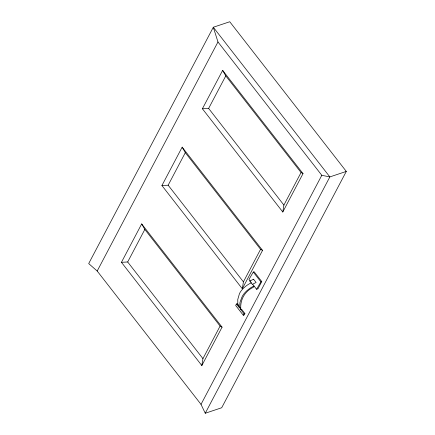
<?xml version="1.0" encoding="UTF-8"?>
<svg xmlns="http://www.w3.org/2000/svg" width="435" height="435" viewBox="0 0 435 435"><rect width="100%" height="100%" fill="white"/><g stroke="black" fill="none" stroke-linecap="round" stroke-linejoin="round"><path stroke-width="0.65" d="M201.829 365.552L202.938 358.625L220.094 326.081L144.833 229.435L141.679 223.933L121.441 262.316L201.829 365.552L222.073 327.163L141.679 223.933M242.311 288.775L243.415 281.847L260.576 249.309L185.31 152.658L182.162 147.155L161.918 185.544L242.311 288.775L262.55 250.386L182.162 147.155M282.788 212.003L283.897 205.075L301.053 172.532L225.787 75.886L222.638 70.383L202.4 108.766L282.788 212.003L303.026 173.614L222.638 70.383M97.19 271.038L217.968 41.961L213.302 27.247L229.751 21.75L346.303 171.417L221.698 407.753L205.249 413.25L201.019 404.371L97.19 271.038L88.697 263.583L213.302 27.247L329.855 176.92L205.249 413.25M121.441 262.316L127.678 261.973L144.833 229.435M161.918 185.544L168.155 185.201L185.31 152.658M202.4 108.766L208.631 108.424L225.787 75.886M238.462 305.261L237.271 303.728L236.433 304.005L235.667 305.457L243.312 315.272L244.144 314.994L244.91 313.543L241.729 309.454L240.892 309.731L239.674 306.631L239.989 302.281L241.958 297.072A11.93 4.758 -37.9 0 1 254.045 286.007L253.317 287.317C244.715 291.124 239.663 300.449 240.892 309.731L244.078 313.82L243.312 315.272M250.408 281.331L248.95 279.46L253.29 272.038L254.122 271.761L261.767 281.57L257.944 288.824L256.59 289.275L252.773 284.37M201.019 404.371L321.797 175.294L217.968 41.961M256.59 289.275L260.929 281.853L261.767 281.57M346.303 171.417L329.855 176.92L321.797 175.294M244.078 313.82L244.91 313.543M301.053 172.532L303.026 173.614M260.576 249.309L262.55 250.386M220.094 326.081L222.073 327.163M208.631 108.424L283.897 205.075M253.29 272.038L260.929 281.853M168.155 185.201L243.415 281.847M236.433 304.005L239.62 308.094L237.804 304.228L237.776 299.443L239.408 293.799A11.93 4.758 -37.9 0 1 251.495 282.734M127.678 261.973L202.938 358.625M253.551 279.216L249.761 281.086L252.311 284.354L256.101 282.489L253.551 279.216"/></g></svg>
